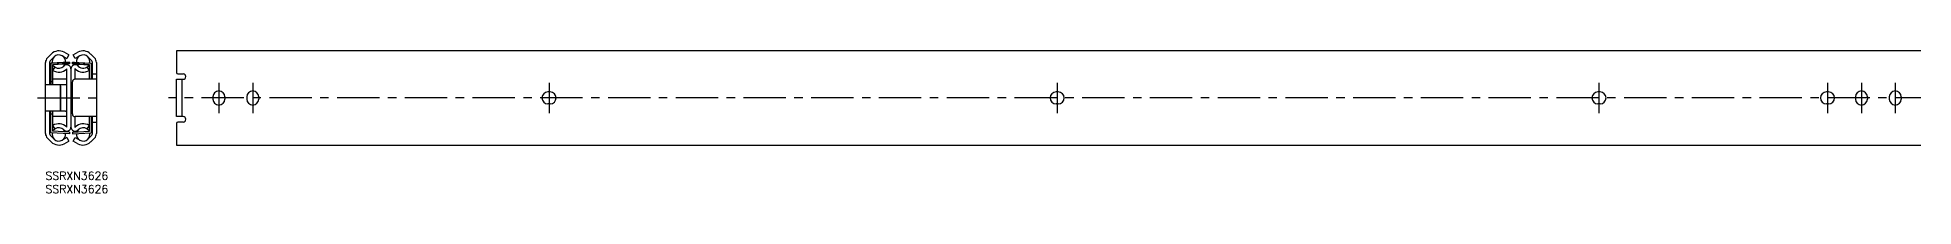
# Model space of a CAD drawing. Extents: x -3 to 1395, y -8 to 45.
# Drawn here: x -3 to 700, y -8 to 45 of the extents above; entities that cross this region are included whole.
import ezdxf

# ---------------------------------------------------------------- set-up
doc = ezdxf.new("R2010")
doc.units = 0
doc.header["$LTSCALE"] = 0.5
doc.linetypes.add('CENTER', pattern=[50.8, 31.75, -6.35, 6.35, -6.35])
for name, color, linetype in [('MSM_CENTER', 1, 'CENTER'), ('MSM_CONTINUOUS', 7, 'CONTINUOUS'), ('MSM_PART_NUMBER', 7, 'CONTINUOUS')]:
    doc.layers.add(name, color=color, linetype=linetype)
doc.styles.get("Standard").update_dxf_attribs({"font": 'txt.shx', "height": 3, "bigfont": 'bigfont.shx'})

# ---------------------------------------------------------------- blocks, each defined once
blk = doc.blocks.new('*U3')
at = {"layer": 'MSM_PART_NUMBER'}
blk.add_text('SSRXN3626', height=3, dxfattribs=at).set_placement((0, -3))
blk = doc.blocks.new('*U4')
at = {"layer": 'MSM_PART_NUMBER'}
blk.add_text('SSRXN3626', height=3, dxfattribs=at).set_placement((0, -8))

msp = doc.modelspace()

# ---------------------------------------------------------------- linework, layer by layer
at = {"layer": 'MSM_CENTER'}
for p, q in [((65, 33.3), (65, 22)), ((77.7, 33.3), (77.7, 22)), ((188.8, 33.3), (188.8, 22)), ((379.3, 33.3), (379.3, 22)), ((582.5, 33.3), (582.5, 22)), ((668.2, 33.3), (668.2, 22)), ((680.9, 33.3), (680.9, 22)), ((693.6, 33.3), (693.6, 22)), ((-3, 27.65), (22.1, 27.65)), ((1395.2, 27.65), (46.1, 27.65))]:
    msp.add_line(p, q, dxfattribs=at)
at = {"layer": 'MSM_CONTINUOUS'}
for p, q in [((2.17, 44.13), (0.73, 42.69)), ((1.79, 41.63), (3.23, 43.07)), ((6.23, 43.48), (7.96, 42.5)), ((8.7, 43.81), (6.96, 44.79)), ((8.7, 43.81), (7.96, 42.5)), ((10.4, 43.81), (12.14, 44.79)), ((11.14, 42.5), (10.4, 43.81)), ((12.87, 43.48), (11.14, 42.5)), ((17.31, 41.63), (15.87, 43.07)), ((16.93, 44.13), (18.37, 42.69)), ((709.5, 45.3), (49.1, 45.3)), ((49.1, 45.3), (49.1, 37.15)), ((0, 14.38), (0, 40.92)), ((1.5, 40.92), (1.5, 32.65)), ((9, 41.05), (2, 40.68)), ((2, 40.68), (8, 41)), ((2, 40.68), (2, 32.65)), ((9.03, 40.45), (2.6, 40.11)), ((8.03, 40.4), (2.6, 40.11)), ((2.6, 40.11), (2.6, 32.65)), ((2.75, 37.99), (3.59, 39.23)), ((8, 41), (8.2, 41.01)), ((8.23, 40.41), (8.03, 40.4)), ((8.05, 16.77), (8.05, 38.53)), ((8.2, 41.01), (8.38, 41.02)), ((8.41, 40.42), (8.23, 40.41)), ((8.38, 41.02), (8.56, 41.03)), ((8.59, 40.43), (8.41, 40.42)), ((8.56, 41.03), (8.71, 41.03)), ((8.74, 40.44), (8.59, 40.43)), ((8.71, 41.03), (8.83, 41.04)), ((8.86, 40.44), (8.74, 40.44)), ((8.83, 41.04), (8.92, 41.05)), ((8.96, 40.45), (8.86, 40.44)), ((8.92, 41.05), (8.98, 41.05)), ((9.01, 40.45), (8.96, 40.45)), ((8.98, 41.05), (9, 41.05)), ((9, 41.05), (9.03, 40.45)), ((9.03, 40.45), (9, 41.05)), ((9.03, 40.45), (9.01, 40.45)), ((9.55, 38.53), (9.55, 16.77)), ((10.07, 40.45), (10.1, 41.05)), ((10.09, 40.45), (10.07, 40.45)), ((10.07, 40.45), (16.5, 40.11)), ((10.14, 40.45), (10.09, 40.45)), ((10.1, 41.05), (10.12, 41.05)), ((10.1, 41.05), (17.1, 40.68)), ((10.12, 41.05), (10.18, 41.05)), ((10.24, 40.44), (10.14, 40.45)), ((10.18, 41.05), (10.27, 41.04)), ((10.36, 40.44), (10.24, 40.44)), ((10.27, 41.04), (10.39, 41.03)), ((10.51, 40.43), (10.36, 40.44)), ((10.39, 41.03), (10.54, 41.03)), ((10.69, 40.42), (10.51, 40.43)), ((10.54, 41.03), (10.72, 41.02)), ((10.87, 40.41), (10.69, 40.42)), ((10.72, 41.02), (10.9, 41.01)), ((11.07, 40.4), (10.87, 40.41)), ((10.9, 41.01), (11.1, 41)), ((11.05, 38.53), (11.05, 34.65)), ((16.5, 40.11), (11.07, 40.4)), ((11.1, 41), (17.1, 40.68)), ((15.51, 39.23), (16.35, 37.99)), ((16.5, 34.65), (16.5, 40.11)), ((17.1, 40.68), (17.1, 34.65)), ((17.6, 34.65), (17.6, 40.92)), ((17.6, 36.65), (19.1, 36.65)), ((19.1, 40.92), (19.1, 14.38)), ((49.6, 36.65), (51.6, 36.65)), ((0, 32.65), (7.55, 32.65)), ((2, 34.65), (1.5, 34.65)), ((2.6, 33.65), (2, 33.65)), ((8, 34.65), (2.6, 34.65)), ((5.5, 32.65), (5.5, 22.65)), ((5.6, 32.25), (5.5, 32.25)), ((5.6, 32.25), (5.6, 23.05)), ((8.05, 34.65), (8, 34.65)), ((9.61, 32.65), (10.1, 32.65)), ((10.1, 21.65), (10.1, 33.65)), ((19.1, 34.65), (11.1, 34.65)), ((49.1, 34.65), (51.6, 34.65)), ((49.1, 20.65), (49.1, 34.65)), ((51.1, 34.65), (51.1, 20.65)), ((189.2, 29.9), (188.4, 29.9)), ((379.7, 29.9), (378.9, 29.9)), ((582.9, 29.9), (582.1, 29.9)), ((668.6, 29.9), (667.8, 29.9)), ((7.55, 22.65), (0, 22.65)), ((1.5, 22.65), (1.5, 14.38)), ((2, 14.62), (2, 22.65)), ((2, 21.65), (2.6, 21.65)), ((2.6, 22.65), (2.6, 15.19)), ((5.5, 23.05), (5.6, 23.05)), ((10.1, 22.65), (9.61, 22.65)), ((62.75, 28.05), (62.75, 27.25)), ((67.25, 28.05), (67.25, 27.25)), ((75.45, 28.05), (75.45, 27.25)), ((79.95, 28.05), (79.95, 27.25)), ((189.2, 25.4), (188.4, 25.4)), ((379.7, 25.4), (378.9, 25.4)), ((582.9, 25.4), (582.1, 25.4)), ((668.6, 25.4), (667.8, 25.4)), ((678.65, 28.05), (678.65, 27.25)), ((683.15, 28.05), (683.15, 27.25)), ((691.35, 28.05), (691.35, 27.25)), ((695.85, 28.05), (695.85, 27.25)), ((1.5, 20.65), (2, 20.65)), ((9, 14.25), (2, 14.62)), ((8, 20.65), (2.6, 20.65)), ((9.03, 14.85), (2.6, 15.19)), ((3.59, 16.07), (2.75, 17.31)), ((8, 20.65), (8.05, 20.65)), ((9.03, 14.85), (9, 14.25)), ((10.07, 14.85), (16.5, 15.19)), ((10.07, 14.85), (10.1, 14.25)), ((10.1, 14.25), (17.1, 14.62)), ((11.05, 20.65), (11.05, 16.77)), ((19.1, 20.65), (11.1, 20.65)), ((16.35, 17.31), (15.51, 16.07)), ((16.5, 15.19), (16.5, 20.65)), ((17.1, 20.65), (17.1, 14.62)), ((17.6, 14.38), (17.6, 20.65)), ((17.6, 18.65), (19.1, 18.65)), ((51.6, 20.65), (49.1, 20.65)), ((49.1, 18.15), (49.1, 10)), ((51.6, 18.65), (49.6, 18.65)), ((0.73, 12.61), (2.17, 11.17)), ((3.23, 12.23), (1.79, 13.67)), ((7.96, 12.8), (6.23, 11.82)), ((6.96, 10.51), (8.7, 11.49)), ((7.96, 12.8), (8.7, 11.49)), ((10.4, 11.49), (11.14, 12.8)), ((12.14, 10.51), (10.4, 11.49)), ((11.14, 12.8), (12.87, 11.82)), ((15.87, 12.23), (17.31, 13.67)), ((18.37, 12.61), (16.93, 11.17)), ((49.1, 10), (709.5, 10))]:
    msp.add_line(p, q, dxfattribs=at)
for centre, radius, start, end in [((2.5, 40.92), 2.5, 135, 180), ((5, 41.3), 4, 60.61359, 135), ((5, 41.3), 2.5, 135.00002, 193.57956), ((5, 41.3), 2.5, 60.61359, 135), ((5, 41.3), 2.5, 352.42044, 60.61357), ((14.1, 41.3), 2.5, 119.38643, 187.57956), ((14.1, 41.3), 4, 45, 119.38641), ((14.1, 41.3), 2.5, 45, 119.38641), ((14.1, 41.3), 2.5, 346.42044, 44.99998), ((16.6, 40.92), 2.5, 0, 45), ((2.5, 40.92), 1, 135, 180), ((5, 41.3), 4, 235.77113, 317.11858), ((5, 41.3), 2.5, 208.0621, 235.77113), ((5, 41.3), 2.5, 235.77113, 317.11858), ((5, 41.3), 2.5, 317.11858, 337.93789), ((7.98, 38.53), 1.57, 0, 137.11858), ((7.98, 38.53), 0.0686, 0, 137.11858), ((11.12, 38.53), 1.57, 42.88142, 180), ((11.12, 38.53), 0.0686, 42.88142, 180), ((14.1, 41.3), 4, 222.88142, 304.22887), ((14.1, 41.3), 2.5, 202.06211, 222.88142), ((14.1, 41.3), 2.5, 222.88142, 331.9379), ((16.6, 40.92), 1, 0, 45), ((49.6, 37.15), 0.5, 180, 270), ((51.6, 35.65), 1, 270, 90), ((7.41, 35.01), 2.36, 273.486, 284.14546), ((3.98, 33.56), 4.09, 348.1474, 354.28926), ((9.95, 32.87), 0.397, 184.27792, 213.15958), ((11.1, 33.65), 1, 90, 180), ((65, 28.05), 2.25, 0, 180), ((77.7, 28.05), 2.25, 0, 180), ((188.4, 27.65), 2.25, 90, 270), ((189.2, 27.65), 2.25, 270, 90), ((378.9, 27.65), 2.25, 90, 270), ((379.7, 27.65), 2.25, 270, 90), ((582.1, 27.65), 2.25, 90, 270), ((582.9, 27.65), 2.25, 270, 90), ((667.8, 27.65), 2.25, 90, 270), ((668.6, 27.65), 2.25, 270, 90), ((680.9, 28.05), 2.25, 0, 180), ((693.6, 28.05), 2.25, 0, 180), ((7.41, 20.29), 2.36, 75.85454, 86.514), ((3.98, 21.74), 4.09, 5.71074, 11.8526), ((9.95, 22.43), 0.397, 146.84042, 175.72208), ((11.1, 21.65), 1, 180, 270), ((65, 27.25), 2.25, 180, 0), ((77.7, 27.25), 2.25, 180, 0), ((680.9, 27.25), 2.25, 180, 0), ((693.6, 27.25), 2.25, 180, 0), ((2.5, 14.38), 2.5, 180, 225), ((2.5, 14.38), 1, 180, 225), ((5, 14), 2.5, 166.42044, 224.99998), ((5, 14), 4, 42.88142, 124.22887), ((5, 14), 2.5, 124.22887, 151.9379), ((5, 14), 2.5, 42.88142, 124.22887), ((5, 14), 2.5, 299.38643, 7.57956), ((7.98, 16.77), 1.57, 222.88142, 0), ((5, 14), 2.5, 22.06211, 42.88142), ((7.98, 16.77), 0.0686, 222.88142, 0), ((11.12, 16.77), 1.57, 180, 317.11858), ((11.12, 16.77), 0.0686, 180, 317.11858), ((14.1, 14), 4, 55.77113, 137.11858), ((14.1, 14), 2.5, 172.42044, 240.61357), ((14.1, 14), 2.5, 137.11858, 157.93789), ((14.1, 14), 2.5, 55.77113, 137.11858), ((14.1, 14), 2.5, 28.0621, 55.77113), ((14.1, 14), 2.5, 315.00002, 13.57956), ((16.6, 14.38), 1, 315, 0), ((16.6, 14.38), 2.5, 315, 0), ((49.6, 18.15), 0.5, 90, 180), ((51.6, 19.65), 1, 270, 90), ((5, 14), 4, 225, 299.38641), ((5, 14), 2.5, 225, 299.38641), ((14.1, 14), 4, 240.61359, 315), ((14.1, 14), 2.5, 240.61359, 315)]:
    msp.add_arc(centre, radius, start, end, dxfattribs=at)

# ---------------------------------------------------------------- block references
for name in ['*U3', '*U4']:
    msp.add_blockref(name, (0, 0), dxfattribs=at)

doc.saveas('drawing.dxf')
